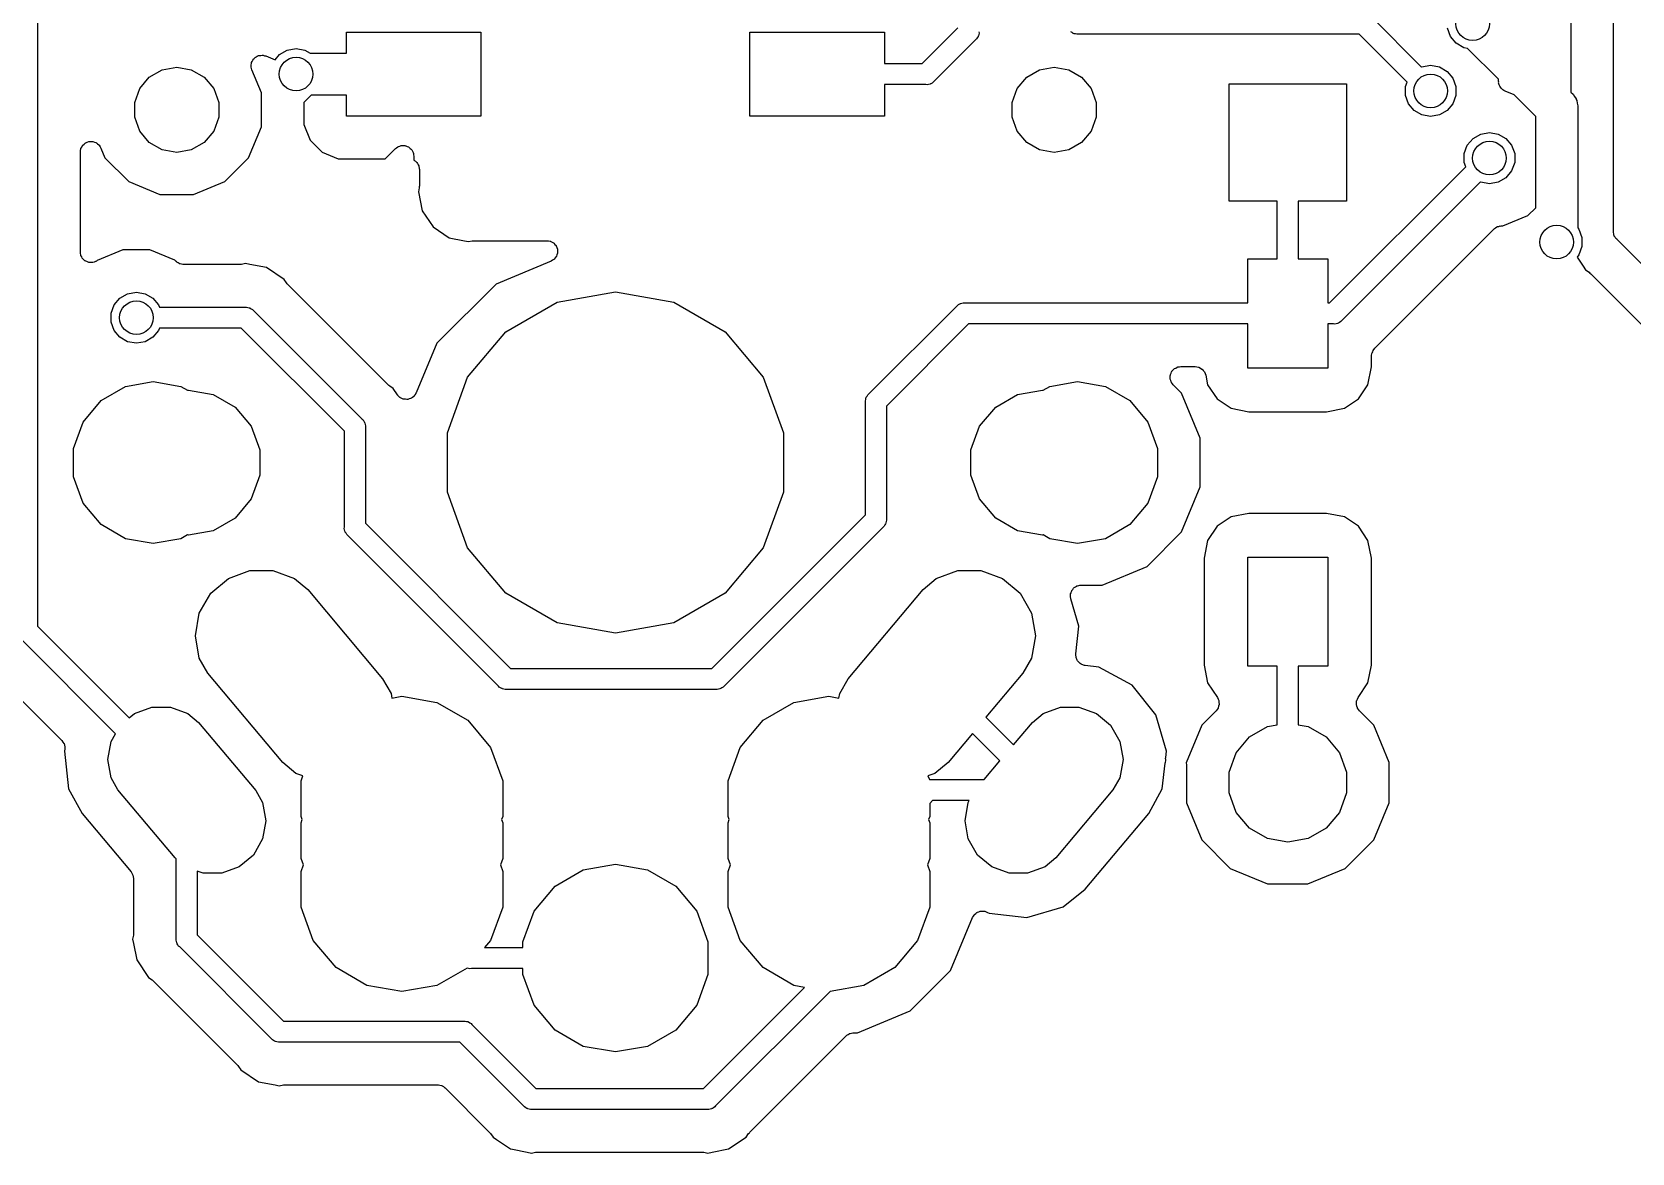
# Model space of a CAD drawing. Extents: x 61 to 194, y -153 to -61.
# Drawn here: x 82.06 to 101.1, y -123.34 to -110 of the extents above; entities that cross this region are included whole.
import ezdxf

# ---------------------------------------------------------------- set-up
doc = ezdxf.new("R2010")
doc.units = 0
doc.header["$MEASUREMENT"] = 0
doc.layers.add('BLACK', color=7, linetype='CONTINUOUS')

msp = doc.modelspace()

# ---------------------------------------------------------------- linework, layer by layer
at = {"layer": 'BLACK', "linetype": 'CONTINUOUS'}
for p, q in [((82.125, -107.652), (82.125, -117.073)), ((100.875, -112.37), (100.875, -109.605)), ((97.9923, -109.815), (98.5925, -110.416)), ((100.367, -109.675), (100.367, -110.713)), ((85.8, -110.25), (85.8, -110)), ((85.8, -110), (87.4, -110)), ((87.4, -110), (87.4, -111)), ((90.6, -111), (90.6, -110)), ((90.6, -110), (92.2, -110)), ((92.2, -110), (92.2, -110.375)), ((92.6482, -110.375), (93.075, -109.948)), ((93.3222, -110.027), (93.3193, -110.043)), ((93.3264, -110.011), (93.3222, -110.027)), ((93.325, -109.995), (93.3264, -110.011)), ((94.4328, -110.006), (94.4184, -109.997)), ((94.4464, -110.015), (94.4328, -110.006)), ((94.4517, -110.016), (94.4464, -110.015)), ((94.4566, -110.019), (94.4517, -110.016)), ((94.4729, -110.022), (94.4566, -110.019)), ((94.4889, -110.026), (94.4729, -110.022)), ((94.5055, -110.025), (94.4889, -110.026)), ((97.8482, -110.025), (94.5055, -110.025)), ((98.4188, -110.596), (97.8482, -110.025)), ((98.9362, -110.052), (98.9, -109.953)), ((85.0042, -110.267), (85.0958, -110.214)), ((85.0958, -110.214), (85.2, -110.195)), ((85.2, -110.195), (85.3042, -110.214)), ((85.3042, -110.214), (85.367, -110.25)), ((93.2845, -110.092), (92.7923, -110.585)), ((93.2972, -110.082), (93.2845, -110.092)), ((93.3055, -110.067), (93.2972, -110.082)), ((93.315, -110.054), (93.3055, -110.067)), ((93.3165, -110.048), (93.315, -110.054)), ((93.3193, -110.043), (93.3165, -110.048)), ((99.0042, -110.133), (98.9362, -110.052)), ((99.0958, -110.186), (99.0042, -110.133)), ((99.1406, -110.194), (99.0958, -110.186)), ((99.508, -110.562), (99.1406, -110.194)), ((83.6064, -110.448), (83.78, -110.417)), ((83.78, -110.417), (83.9536, -110.448)), ((84.6648, -110.407), (84.667, -110.391)), ((84.666, -110.412), (84.6648, -110.407)), ((84.6658, -110.418), (84.666, -110.412)), ((84.6707, -110.434), (84.6658, -110.418)), ((84.667, -110.391), (84.6677, -110.374)), ((84.6677, -110.374), (84.6698, -110.369)), ((84.6698, -110.369), (84.6705, -110.363)), ((84.6705, -110.363), (84.6782, -110.349)), ((84.6782, -110.349), (84.6846, -110.333)), ((84.6846, -110.333), (84.6883, -110.329)), ((84.6883, -110.329), (84.6909, -110.324)), ((84.6909, -110.324), (84.7031, -110.313)), ((84.7031, -110.313), (84.7144, -110.301)), ((84.7144, -110.301), (84.7193, -110.298)), ((84.7193, -110.298), (84.7234, -110.294)), ((84.7234, -110.294), (84.7388, -110.288)), ((84.7388, -110.288), (84.7535, -110.28)), ((84.7535, -110.28), (84.759, -110.28)), ((84.759, -110.28), (84.7642, -110.277)), ((84.7642, -110.277), (84.7808, -110.277)), ((84.7808, -110.277), (84.7972, -110.275)), ((84.7972, -110.275), (84.8027, -110.276)), ((84.8027, -110.276), (84.8082, -110.276)), ((84.8082, -110.276), (84.8241, -110.281)), ((84.8241, -110.281), (84.8403, -110.284)), ((84.8403, -110.284), (84.951, -110.33)), ((84.951, -110.33), (85.0042, -110.267)), ((85.367, -110.25), (85.8, -110.25)), ((92.2, -110.375), (92.6482, -110.375)), ((94.0464, -110.448), (94.22, -110.417)), ((94.22, -110.417), (94.3936, -110.448)), ((98.5925, -110.416), (98.5958, -110.414)), ((98.5958, -110.414), (98.7, -110.395)), ((98.7, -110.395), (98.8042, -110.414)), ((98.8042, -110.414), (98.8958, -110.467)), ((83.3403, -110.671), (83.4536, -110.536)), ((83.4536, -110.536), (83.6064, -110.448)), ((83.9536, -110.448), (84.1064, -110.536)), ((84.1064, -110.536), (84.2197, -110.671)), ((84.6743, -110.45), (84.6707, -110.434)), ((84.788, -110.724), (84.6743, -110.45)), ((92.7672, -110.606), (92.7536, -110.615)), ((92.7816, -110.597), (92.7672, -110.606)), ((92.7923, -110.585), (92.7816, -110.597)), ((93.7803, -110.671), (93.8936, -110.536)), ((93.8936, -110.536), (94.0464, -110.448)), ((94.3936, -110.448), (94.5464, -110.536)), ((94.5464, -110.536), (94.6597, -110.671)), ((98.4, -110.647), (98.4188, -110.596)), ((98.8958, -110.467), (98.9638, -110.548)), ((98.9638, -110.548), (99, -110.647)), ((99.508, -110.585), (99.508, -110.562)), ((99.5095, -110.594), (99.508, -110.585)), ((99.5091, -110.602), (99.5095, -110.594)), ((99.5133, -110.615), (99.5091, -110.602)), ((83.28, -110.837), (83.3403, -110.671)), ((84.2197, -110.671), (84.28, -110.837)), ((84.788, -111.126), (84.788, -110.724)), ((85.3804, -110.75), (85.292, -110.838)), ((85.8, -110.75), (85.3804, -110.75)), ((85.8, -111), (85.8, -110.75)), ((92.6946, -110.625), (92.2, -110.625)), ((92.2, -110.625), (92.2, -111)), ((92.7111, -110.626), (92.6946, -110.625)), ((92.7271, -110.622), (92.7111, -110.626)), ((92.7434, -110.619), (92.7271, -110.622)), ((92.7483, -110.616), (92.7434, -110.619)), ((92.7536, -110.615), (92.7483, -110.616)), ((93.72, -110.837), (93.7803, -110.671)), ((94.6597, -110.671), (94.72, -110.837)), ((96.3015, -112.013), (96.3015, -110.617)), ((96.3015, -110.617), (97.6985, -110.617)), ((97.6985, -110.617), (97.6985, -112.013)), ((98.4, -110.753), (98.4, -110.647)), ((98.4362, -110.852), (98.4, -110.753)), ((99, -110.753), (98.9638, -110.852)), ((99, -110.647), (99, -110.753)), ((99.5157, -110.629), (99.5133, -110.615)), ((99.5198, -110.636), (99.5157, -110.629)), ((99.5223, -110.644), (99.5198, -110.636)), ((99.5308, -110.655), (99.5223, -110.644)), ((99.5377, -110.667), (99.5308, -110.655)), ((99.5441, -110.672), (99.5377, -110.667)), ((99.5492, -110.679), (99.5441, -110.672)), ((99.5609, -110.686), (99.5492, -110.679)), ((99.5715, -110.695), (99.5609, -110.686)), ((99.5793, -110.698), (99.5715, -110.695)), ((99.5864, -110.703), (99.5793, -110.698)), ((99.6934, -110.747), (99.5864, -110.703)), ((99.95, -111.004), (99.6934, -110.747)), ((100.367, -110.713), (100.369, -110.716)), ((100.369, -110.716), (100.394, -110.737)), ((100.394, -110.737), (100.411, -110.766)), ((100.411, -110.766), (100.43, -110.793)), ((100.43, -110.793), (100.433, -110.804)), ((83.28, -111.013), (83.28, -110.837)), ((84.28, -110.837), (84.28, -111.013)), ((85.292, -110.838), (85.292, -111.101)), ((93.72, -111.013), (93.72, -110.837)), ((94.72, -110.837), (94.72, -111.013)), ((98.5042, -110.933), (98.4362, -110.852)), ((98.5958, -110.986), (98.5042, -110.933)), ((98.7, -111.005), (98.5958, -110.986)), ((98.8042, -110.986), (98.7, -111.005)), ((98.8958, -110.933), (98.8042, -110.986)), ((98.9638, -110.852), (98.8958, -110.933)), ((100.433, -110.804), (100.439, -110.813)), ((100.439, -110.813), (100.444, -110.846)), ((100.444, -110.846), (100.453, -110.878)), ((100.453, -110.878), (100.45, -110.911)), ((100.45, -110.911), (100.45, -112.331)), ((83.3403, -111.179), (83.28, -111.013)), ((83.4536, -111.314), (83.3403, -111.179)), ((84.2197, -111.179), (84.1064, -111.314)), ((84.28, -111.013), (84.2197, -111.179)), ((84.6345, -111.496), (84.788, -111.126)), ((85.292, -111.101), (85.3693, -111.288)), ((87.4, -111), (85.8, -111)), ((92.2, -111), (90.6, -111)), ((93.7803, -111.179), (93.72, -111.013)), ((93.8936, -111.314), (93.7803, -111.179)), ((94.6597, -111.179), (94.5464, -111.314)), ((94.72, -111.013), (94.6597, -111.179)), ((99.95, -112.093), (99.95, -111.004)), ((82.6407, -111.385), (82.6503, -111.368)), ((82.6503, -111.368), (82.6592, -111.351)), ((82.6592, -111.351), (82.6613, -111.349)), ((82.6613, -111.349), (82.6627, -111.347)), ((82.6627, -111.347), (82.6775, -111.334)), ((82.6775, -111.334), (82.6918, -111.321)), ((82.6918, -111.321), (82.6944, -111.32)), ((82.6944, -111.32), (82.6965, -111.318)), ((82.6965, -111.318), (82.7147, -111.312)), ((82.7147, -111.312), (82.7325, -111.304)), ((82.7325, -111.304), (82.7353, -111.304)), ((82.7353, -111.304), (82.7379, -111.303)), ((82.7379, -111.303), (82.7573, -111.303)), ((82.7573, -111.303), (82.7766, -111.302)), ((82.7766, -111.302), (82.7792, -111.303)), ((82.7792, -111.303), (82.7821, -111.303)), ((82.7821, -111.303), (82.8002, -111.31)), ((82.8002, -111.31), (82.8186, -111.316)), ((82.8186, -111.316), (82.8209, -111.317)), ((82.8209, -111.317), (82.8235, -111.318)), ((82.8235, -111.318), (82.8383, -111.331)), ((82.8383, -111.331), (82.8536, -111.343)), ((82.8536, -111.343), (82.8551, -111.345)), ((82.8551, -111.345), (82.8573, -111.347)), ((82.8573, -111.347), (82.867, -111.364)), ((82.867, -111.364), (82.8773, -111.38)), ((83.6064, -111.402), (83.4536, -111.314)), ((84.1064, -111.314), (83.9536, -111.402)), ((85.3693, -111.288), (85.5122, -111.431)), ((86.3968, -111.377), (86.4095, -111.366)), ((86.4095, -111.366), (86.4147, -111.364)), ((86.4147, -111.364), (86.4193, -111.361)), ((86.4193, -111.361), (86.4354, -111.357)), ((86.4354, -111.357), (86.4509, -111.351)), ((86.4509, -111.351), (86.4565, -111.351)), ((86.4565, -111.351), (86.4619, -111.35)), ((86.4619, -111.35), (86.4785, -111.351)), ((86.4785, -111.351), (86.4951, -111.351)), ((86.4951, -111.351), (86.5003, -111.353)), ((86.5003, -111.353), (86.5059, -111.354)), ((86.5059, -111.354), (86.5209, -111.361)), ((86.5209, -111.361), (86.5365, -111.366)), ((86.5365, -111.366), (86.5408, -111.37)), ((86.5408, -111.37), (86.5458, -111.372)), ((86.5458, -111.372), (86.5576, -111.384)), ((94.0464, -111.402), (93.8936, -111.314)), ((94.5464, -111.314), (94.3936, -111.402)), ((99.1, -111.447), (99.1362, -111.348)), ((99.1362, -111.348), (99.2042, -111.267)), ((99.2042, -111.267), (99.2958, -111.214)), ((99.2958, -111.214), (99.4, -111.195)), ((99.4, -111.195), (99.5042, -111.214)), ((99.5042, -111.214), (99.5958, -111.267)), ((99.5958, -111.267), (99.6638, -111.348)), ((99.6638, -111.348), (99.7, -111.447)), ((82.633, -111.428), (82.6364, -111.409)), ((82.633, -112.618), (82.633, -111.428)), ((82.6364, -111.409), (82.6389, -111.39)), ((82.6389, -111.39), (82.6402, -111.388)), ((82.6402, -111.388), (82.6407, -111.385)), ((82.8773, -111.38), (82.9255, -111.496)), ((82.9255, -111.496), (83.209, -111.78)), ((83.78, -111.433), (83.6064, -111.402)), ((83.9536, -111.402), (83.78, -111.433)), ((84.351, -111.78), (84.6345, -111.496)), ((85.5122, -111.431), (85.699, -111.508)), ((85.699, -111.508), (86.2616, -111.508)), ((86.2616, -111.508), (86.3832, -111.386)), ((86.3832, -111.386), (86.3968, -111.377)), ((86.5576, -111.384), (86.5703, -111.395)), ((86.5703, -111.395), (86.5731, -111.399)), ((86.5731, -111.399), (86.577, -111.403)), ((86.577, -111.403), (86.584, -111.418)), ((86.584, -111.418), (86.5923, -111.433)), ((86.5923, -111.433), (86.5933, -111.438)), ((86.5933, -111.438), (86.5957, -111.443)), ((86.5957, -111.443), (86.5971, -111.46)), ((86.5971, -111.46), (86.6, -111.476)), ((86.6, -111.476), (86.6, -111.524)), ((86.6, -111.524), (86.6035, -111.525)), ((86.6035, -111.525), (86.612, -111.532)), ((86.612, -111.532), (86.6216, -111.538)), ((86.6216, -111.538), (86.6288, -111.546)), ((86.6288, -111.546), (86.6373, -111.553)), ((86.6373, -111.553), (86.6428, -111.563)), ((86.6428, -111.563), (86.65, -111.572)), ((94.22, -111.433), (94.0464, -111.402)), ((94.3936, -111.402), (94.22, -111.433)), ((99.1, -111.553), (99.1, -111.447)), ((99.1188, -111.604), (99.1, -111.553)), ((99.7, -111.553), (99.6638, -111.652)), ((99.7, -111.447), (99.7, -111.553)), ((86.65, -111.572), (86.6538, -111.582)), ((86.6538, -111.582), (86.6593, -111.592)), ((86.6593, -111.592), (86.6613, -111.603)), ((86.6613, -111.603), (86.6651, -111.613)), ((86.6651, -111.613), (86.6651, -111.624)), ((86.6651, -111.624), (86.667, -111.635)), ((86.667, -111.635), (86.667, -111.83)), ((97.4982, -113.225), (99.1188, -111.604)), ((99.5958, -111.733), (99.5042, -111.786)), ((99.6638, -111.652), (99.5958, -111.733)), ((83.209, -111.78), (83.5795, -111.933)), ((83.5795, -111.933), (83.9805, -111.933)), ((83.9805, -111.933), (84.351, -111.78)), ((86.6646, -111.855), (86.6556, -111.9)), ((86.6556, -111.9), (86.7008, -112.127)), ((86.6648, -111.842), (86.6646, -111.855)), ((86.667, -111.83), (86.6648, -111.842)), ((99.2925, -111.784), (97.6423, -113.435)), ((99.2958, -111.786), (99.2925, -111.784)), ((99.4, -111.805), (99.2958, -111.786)), ((99.5042, -111.786), (99.4, -111.805)), ((86.7008, -112.127), (86.8297, -112.32)), ((96.875, -112.013), (96.3015, -112.013)), ((96.875, -112.7), (96.875, -112.013)), ((97.6985, -112.013), (97.125, -112.013)), ((97.125, -112.013), (97.125, -112.7)), ((99.8577, -112.185), (99.95, -112.093)), ((86.8297, -112.32), (87.0225, -112.449)), ((99.4725, -112.329), (99.4861, -112.32)), ((99.4861, -112.32), (99.4915, -112.318)), ((99.4915, -112.318), (99.4964, -112.316)), ((99.4964, -112.316), (99.5127, -112.313)), ((99.5127, -112.313), (99.5287, -112.308)), ((99.5287, -112.308), (99.5343, -112.309)), ((99.5343, -112.309), (99.5398, -112.308)), ((99.5398, -112.308), (99.5607, -112.308)), ((99.5607, -112.308), (99.8577, -112.185)), ((87.0225, -112.449), (87.2048, -112.485)), ((87.2048, -112.485), (87.2049, -112.485)), ((87.2049, -112.485), (87.25, -112.494)), ((87.25, -112.494), (87.2951, -112.485)), ((87.2951, -112.485), (87.3076, -112.485)), ((87.3076, -112.485), (87.3199, -112.483)), ((87.3199, -112.483), (88.1862, -112.483)), ((88.1862, -112.483), (88.2052, -112.486)), ((88.2052, -112.486), (88.2243, -112.489)), ((88.2243, -112.489), (88.2268, -112.49)), ((88.2268, -112.49), (88.2296, -112.491)), ((88.2296, -112.491), (88.2463, -112.5)), ((88.2463, -112.5), (88.2635, -112.509)), ((88.2635, -112.509), (88.2654, -112.511)), ((88.2654, -112.511), (88.2678, -112.513)), ((88.2678, -112.513), (88.2802, -112.528)), ((98.0505, -113.745), (99.45, -112.345)), ((99.45, -112.345), (99.4546, -112.342)), ((99.4546, -112.342), (99.4582, -112.338)), ((99.4582, -112.338), (99.4725, -112.329)), ((100.45, -112.331), (100.464, -112.348)), ((100.464, -112.348), (100.5, -112.447)), ((100.5, -112.447), (100.5, -112.553)), ((100.874, -112.386), (100.875, -112.37)), ((100.878, -112.402), (100.874, -112.386)), ((100.881, -112.418), (100.878, -112.402)), ((100.884, -112.423), (100.881, -112.418)), ((100.885, -112.429), (100.884, -112.423)), ((100.894, -112.442), (100.885, -112.429)), ((100.903, -112.457), (100.894, -112.442)), ((100.915, -112.467), (100.903, -112.457)), ((102.051, -113.603), (100.915, -112.467)), ((82.6359, -112.634), (82.633, -112.618)), ((82.6373, -112.651), (82.6359, -112.634)), ((82.6397, -112.656), (82.6373, -112.651)), ((82.6407, -112.661), (82.6397, -112.656)), ((82.649, -112.676), (82.6407, -112.661)), ((82.656, -112.691), (82.649, -112.676)), ((82.6599, -112.695), (82.656, -112.691)), ((82.6627, -112.699), (82.6599, -112.695)), ((82.6754, -112.71), (82.6627, -112.699)), ((83.1393, -112.592), (82.835, -112.718)), ((83.4607, -112.592), (83.1393, -112.592)), ((83.7577, -112.715), (83.4607, -112.592)), ((88.2696, -112.705), (88.2678, -112.707)), ((88.272, -112.704), (88.2696, -112.705)), ((88.2837, -112.688), (88.272, -112.704)), ((88.2802, -112.528), (88.2933, -112.542)), ((88.2961, -112.673), (88.2837, -112.688)), ((88.2933, -112.542), (88.2943, -112.544)), ((88.2943, -112.544), (88.2961, -112.546)), ((88.2961, -112.546), (88.3028, -112.565)), ((88.2971, -112.671), (88.2961, -112.673)), ((88.2988, -112.669), (88.2971, -112.671)), ((88.3046, -112.65), (88.2988, -112.669)), ((88.3028, -112.565), (88.3101, -112.583)), ((88.3112, -112.632), (88.3046, -112.65)), ((88.3101, -112.583), (88.3103, -112.585)), ((88.3103, -112.585), (88.3112, -112.588)), ((88.3112, -112.588), (88.3112, -112.607)), ((88.3112, -112.607), (88.3121, -112.627)), ((88.3121, -112.627), (88.3112, -112.629)), ((88.3112, -112.629), (88.3112, -112.632)), ((96.525, -113.225), (96.525, -112.7)), ((96.525, -112.7), (96.875, -112.7)), ((97.125, -112.7), (97.475, -112.7)), ((97.475, -112.7), (97.475, -113.225)), ((100.464, -112.652), (100.442, -112.679)), ((100.442, -112.679), (100.514, -112.787)), ((100.5, -112.553), (100.464, -112.652)), ((82.6872, -112.722), (82.6754, -112.71)), ((82.6922, -112.724), (82.6872, -112.722)), ((82.6965, -112.728), (82.6922, -112.724)), ((82.7121, -112.733), (82.6965, -112.728)), ((82.7271, -112.74), (82.7121, -112.733)), ((82.7327, -112.741), (82.7271, -112.74)), ((82.7379, -112.743), (82.7327, -112.741)), ((82.7545, -112.743), (82.7379, -112.743)), ((82.7711, -112.744), (82.7545, -112.743)), ((82.7765, -112.743), (82.7711, -112.744)), ((82.7821, -112.743), (82.7765, -112.743)), ((82.7976, -112.737), (82.7821, -112.743)), ((82.8137, -112.733), (82.7976, -112.737)), ((82.8182, -112.73), (82.8137, -112.733)), ((82.8235, -112.728), (82.8182, -112.73)), ((82.835, -112.718), (82.8235, -112.728)), ((83.7725, -112.73), (83.7577, -112.715)), ((83.7771, -112.733), (83.7725, -112.73)), ((83.7807, -112.737), (83.7771, -112.733)), ((83.795, -112.746), (83.7807, -112.737)), ((83.8086, -112.755), (83.795, -112.746)), ((83.814, -112.757), (83.8086, -112.755)), ((83.8189, -112.759), (83.814, -112.757)), ((83.8352, -112.762), (83.8189, -112.759)), ((83.8512, -112.767), (83.8352, -112.762)), ((83.8568, -112.766), (83.8512, -112.767)), ((83.8623, -112.767), (83.8568, -112.766)), ((84.5252, -112.767), (83.8623, -112.767)), ((84.5374, -112.765), (84.5252, -112.767)), ((84.5499, -112.765), (84.5374, -112.765)), ((84.6, -112.755), (84.5499, -112.765)), ((84.6501, -112.765), (84.6, -112.755)), ((84.847, -112.804), (84.6501, -112.765)), ((84.6501, -112.765), (84.6501, -112.765)), ((85.0564, -112.944), (84.847, -112.804)), ((88.2348, -112.727), (87.5793, -112.999)), ((88.2511, -112.717), (88.2348, -112.727)), ((88.2678, -112.707), (88.2511, -112.717)), ((100.514, -112.787), (100.514, -112.787)), ((100.514, -112.787), (100.544, -112.831)), ((100.544, -112.831), (100.586, -112.86)), ((100.586, -112.86), (100.595, -112.868)), ((100.595, -112.868), (100.605, -112.876)), ((100.605, -112.876), (101.412, -113.683)), ((85.0847, -112.986), (85.0564, -112.944)), ((85.0934, -112.995), (85.0847, -112.986)), ((85.1005, -113.005), (85.0934, -112.995)), ((86.2947, -114.199), (85.1005, -113.005)), ((87.5793, -112.999), (86.8738, -113.704)), ((83, -113.347), (83.0362, -113.248)), ((83.0362, -113.248), (83.1042, -113.167)), ((83.1042, -113.167), (83.1958, -113.114)), ((83.1958, -113.114), (83.3, -113.095)), ((83.3, -113.095), (83.4042, -113.114)), ((83.4042, -113.114), (83.4958, -113.167)), ((83.4958, -113.167), (83.5638, -113.248)), ((83.5638, -113.248), (83.5738, -113.275)), ((83.5738, -113.275), (84.5946, -113.275)), ((84.5946, -113.275), (84.6111, -113.274)), ((84.6111, -113.274), (84.6271, -113.278)), ((87.6946, -113.569), (88.3054, -113.217)), ((88.3054, -113.217), (89, -113.094)), ((89, -113.094), (89.6946, -113.217)), ((89.6946, -113.217), (90.3054, -113.569)), ((92.0155, -114.308), (93.0578, -113.265)), ((93.0578, -113.265), (93.0684, -113.253)), ((93.0684, -113.253), (93.0828, -113.244)), ((93.0828, -113.244), (93.0964, -113.235)), ((93.0964, -113.235), (93.1017, -113.234)), ((93.1017, -113.234), (93.1066, -113.231)), ((93.1066, -113.231), (93.1229, -113.228)), ((93.1229, -113.228), (93.1389, -113.224)), ((93.1389, -113.224), (93.1554, -113.225)), ((93.1554, -113.225), (96.525, -113.225)), ((97.475, -113.225), (97.4982, -113.225)), ((83, -113.453), (83, -113.347)), ((83.0362, -113.552), (83, -113.453)), ((84.6271, -113.278), (84.6434, -113.281)), ((84.6434, -113.281), (84.6483, -113.284)), ((84.6483, -113.284), (84.6536, -113.285)), ((84.6536, -113.285), (84.6672, -113.294)), ((84.6672, -113.294), (84.6816, -113.303)), ((84.6816, -113.303), (84.6923, -113.315)), ((84.6923, -113.315), (85.9845, -114.608)), ((97.5983, -113.466), (97.5934, -113.469)), ((97.6036, -113.465), (97.5983, -113.466)), ((97.6172, -113.456), (97.6036, -113.465)), ((97.6316, -113.447), (97.6172, -113.456)), ((97.6423, -113.435), (97.6316, -113.447)), ((83.1042, -113.633), (83.0362, -113.552)), ((83.1958, -113.686), (83.1042, -113.633)), ((83.4958, -113.633), (83.4042, -113.686)), ((83.5638, -113.552), (83.4958, -113.633)), ((83.5738, -113.525), (83.5638, -113.552)), ((84.5482, -113.525), (83.5738, -113.525)), ((85.775, -114.752), (84.5482, -113.525)), ((87.2412, -114.11), (87.6946, -113.569)), ((90.3054, -113.569), (90.7588, -114.11)), ((93.2018, -113.475), (92.225, -114.452)), ((96.525, -113.475), (93.2018, -113.475)), ((96.525, -114), (96.525, -113.475)), ((97.5446, -113.475), (97.475, -113.475)), ((97.475, -113.475), (97.475, -114)), ((97.5611, -113.476), (97.5446, -113.475)), ((97.5771, -113.472), (97.5611, -113.476)), ((97.5934, -113.469), (97.5771, -113.472)), ((83.3, -113.705), (83.1958, -113.686)), ((83.4042, -113.686), (83.3, -113.705)), ((86.8738, -113.704), (86.6288, -114.296)), ((97.9954, -113.861), (97.9981, -113.846)), ((97.9981, -113.846), (97.9991, -113.831)), ((97.9991, -113.831), (98.0019, -113.825)), ((98.0019, -113.825), (98.0031, -113.818)), ((98.0031, -113.818), (98.0107, -113.805)), ((98.0107, -113.805), (98.0168, -113.791)), ((98.0168, -113.791), (98.0347, -113.764)), ((98.0347, -113.764), (98.0434, -113.755)), ((98.0434, -113.755), (98.0505, -113.745)), ((95.6201, -114.042), (95.6225, -114.037)), ((95.6225, -114.037), (95.6342, -114.025)), ((95.6342, -114.025), (95.6449, -114.013)), ((95.6449, -114.013), (95.6497, -114.01)), ((95.6497, -114.01), (95.6537, -114.006)), ((95.6537, -114.006), (95.6687, -113.999)), ((95.6687, -113.999), (95.6831, -113.991)), ((95.6831, -113.991), (95.6886, -113.99)), ((95.6886, -113.99), (95.6937, -113.987)), ((95.6937, -113.987), (95.7102, -113.986)), ((95.7102, -113.986), (95.7265, -113.983)), ((95.7265, -113.983), (95.8994, -113.983)), ((95.8994, -113.983), (95.9198, -113.987)), ((95.9198, -113.987), (95.9403, -113.99)), ((95.9403, -113.99), (95.9415, -113.99)), ((95.9415, -113.99), (95.9429, -113.991)), ((95.9429, -113.991), (95.9608, -114.001)), ((95.9608, -114.001), (95.9789, -114.011)), ((95.9789, -114.011), (95.9799, -114.012)), ((95.9799, -114.012), (95.9811, -114.013)), ((95.9811, -114.013), (95.9944, -114.029)), ((95.9944, -114.029), (96.008, -114.044)), ((97.475, -114), (96.525, -114)), ((97.9535, -114.198), (97.9954, -113.987)), ((97.9954, -113.987), (97.9954, -113.861)), ((82.8799, -114.386), (83.1701, -114.219)), ((83.1701, -114.219), (83.5, -114.16)), ((83.5, -114.16), (83.8299, -114.219)), ((83.8299, -114.219), (83.9085, -114.264)), ((86.3049, -114.207), (86.2947, -114.199)), ((86.3139, -114.215), (86.3049, -114.207)), ((86.3564, -114.244), (86.3139, -114.215)), ((87, -114.772), (87.2412, -114.11)), ((90.7588, -114.11), (91, -114.772)), ((94.0915, -114.264), (94.1701, -114.219)), ((94.1701, -114.219), (94.5, -114.16)), ((94.5, -114.16), (94.8299, -114.219)), ((94.8299, -114.219), (95.1201, -114.386)), ((95.6, -114.121), (95.6015, -114.105)), ((95.6015, -114.126), (95.6, -114.121)), ((95.6015, -114.088), (95.6034, -114.083)), ((95.6015, -114.105), (95.6015, -114.088)), ((95.6015, -114.132), (95.6015, -114.126)), ((95.6071, -114.148), (95.6015, -114.132)), ((95.6034, -114.083), (95.6039, -114.077)), ((95.6039, -114.077), (95.6109, -114.062)), ((95.6114, -114.164), (95.6071, -114.148)), ((95.6109, -114.062), (95.6165, -114.046)), ((95.6146, -114.168), (95.6114, -114.164)), ((95.6165, -114.173), (95.6146, -114.168)), ((95.6165, -114.046), (95.6201, -114.042)), ((95.6272, -114.186), (95.6165, -114.173)), ((95.6367, -114.2), (95.6272, -114.186)), ((95.736, -114.299), (95.6367, -114.2)), ((96.008, -114.044), (96.0085, -114.045)), ((96.0085, -114.045), (96.0094, -114.046)), ((96.0094, -114.046), (96.0165, -114.066)), ((96.0165, -114.066), (96.024, -114.085)), ((96.024, -114.085), (96.0465, -114.198)), ((96.0465, -114.198), (96.1588, -114.366)), ((97.8412, -114.366), (97.9535, -114.198)), ((82.6646, -114.643), (82.8799, -114.386)), ((83.9085, -114.264), (83.92, -114.262)), ((83.92, -114.262), (84.2152, -114.314)), ((84.2152, -114.314), (84.4748, -114.464)), ((86.4059, -114.318), (86.3564, -114.244)), ((86.4088, -114.321), (86.4059, -114.318)), ((86.4107, -114.325), (86.4088, -114.321)), ((86.424, -114.337), (86.4107, -114.325)), ((86.4364, -114.35), (86.424, -114.337)), ((86.4402, -114.351), (86.4364, -114.35)), ((86.4433, -114.354), (86.4402, -114.351)), ((86.4598, -114.361), (86.4433, -114.354)), ((86.476, -114.369), (86.4598, -114.361)), ((86.4801, -114.37), (86.476, -114.369)), ((86.484, -114.371), (86.4801, -114.37)), ((86.5019, -114.372), (86.484, -114.371)), ((86.5198, -114.374), (86.5019, -114.372)), ((86.5239, -114.373), (86.5198, -114.374)), ((86.5281, -114.373), (86.5239, -114.373)), ((86.5452, -114.368), (86.5281, -114.373)), ((86.5626, -114.363), (86.5452, -114.368)), ((86.5661, -114.361), (86.5626, -114.363)), ((86.5701, -114.36), (86.5661, -114.361)), ((86.5844, -114.349), (86.5701, -114.36)), ((86.5993, -114.339), (86.5844, -114.349)), ((86.6018, -114.336), (86.5993, -114.339)), ((86.6051, -114.333), (86.6018, -114.336)), ((86.6148, -114.318), (86.6051, -114.333)), ((86.6254, -114.303), (86.6148, -114.318)), ((86.6266, -114.299), (86.6254, -114.303)), ((86.6288, -114.296), (86.6266, -114.299)), ((91.9736, -114.389), (91.9778, -114.373)), ((91.975, -114.405), (91.9736, -114.389)), ((91.975, -115.748), (91.975, -114.405)), ((91.9778, -114.373), (91.9807, -114.357)), ((91.9807, -114.357), (91.9835, -114.352)), ((91.9835, -114.352), (91.985, -114.346)), ((91.985, -114.346), (91.9945, -114.333)), ((91.9945, -114.333), (92.0028, -114.318)), ((92.0028, -114.318), (92.0155, -114.308)), ((93.5252, -114.464), (93.7848, -114.314)), ((93.7848, -114.314), (94.08, -114.262)), ((94.08, -114.262), (94.0915, -114.264)), ((95.1201, -114.386), (95.3354, -114.643)), ((95.958, -114.835), (95.736, -114.299)), ((96.1588, -114.366), (96.3268, -114.479)), ((97.6732, -114.479), (97.8412, -114.366)), ((84.4748, -114.464), (84.6675, -114.693)), ((85.9845, -114.608), (85.9972, -114.618)), ((92.225, -114.452), (92.225, -115.795)), ((93.3325, -114.693), (93.5252, -114.464)), ((96.3268, -114.479), (96.5375, -114.52)), ((96.5375, -114.52), (97.4625, -114.52)), ((97.4625, -114.52), (97.6732, -114.479)), ((82.55, -114.957), (82.6646, -114.643)), ((84.6675, -114.693), (84.77, -114.975)), ((85.775, -115.895), (85.775, -114.752)), ((85.9972, -114.618), (86.0055, -114.633)), ((86.0055, -114.633), (86.015, -114.646)), ((86.015, -114.646), (86.0165, -114.652)), ((86.0165, -114.652), (86.0193, -114.657)), ((86.0193, -114.657), (86.0222, -114.673)), ((86.0222, -114.673), (86.0264, -114.689)), ((86.0264, -114.689), (86.025, -114.705)), ((86.025, -114.705), (86.025, -115.848)), ((87, -115.478), (87, -114.772)), ((91, -114.772), (91, -115.478)), ((93.23, -114.975), (93.3325, -114.693)), ((95.3354, -114.643), (95.45, -114.957)), ((82.55, -115.293), (82.55, -114.957)), ((84.77, -114.975), (84.77, -115.275)), ((93.23, -115.275), (93.23, -114.975)), ((95.45, -114.957), (95.45, -115.293)), ((95.958, -115.415), (95.958, -114.835)), ((82.6646, -115.607), (82.55, -115.293)), ((84.77, -115.275), (84.6675, -115.557)), ((93.3325, -115.557), (93.23, -115.275)), ((95.45, -115.293), (95.3354, -115.607)), ((84.6675, -115.557), (84.4748, -115.786)), ((87.2412, -116.14), (87, -115.478)), ((91, -115.478), (90.7588, -116.14)), ((93.5252, -115.786), (93.3325, -115.557)), ((95.736, -115.951), (95.958, -115.415)), ((82.8799, -115.864), (82.6646, -115.607)), ((90.1482, -117.575), (91.975, -115.748)), ((95.3354, -115.607), (95.1201, -115.864)), ((96.5375, -115.73), (96.3268, -115.771)), ((97.4625, -115.73), (96.5375, -115.73)), ((97.6732, -115.771), (97.4625, -115.73)), ((83.1701, -116.031), (82.8799, -115.864)), ((84.2152, -115.936), (83.92, -115.988)), ((84.4748, -115.786), (84.2152, -115.936)), ((85.7736, -115.911), (85.775, -115.895)), ((85.7778, -115.927), (85.7736, -115.911)), ((85.7807, -115.943), (85.7778, -115.927)), ((86.025, -115.848), (87.7518, -117.575)), ((92.1845, -115.892), (90.2923, -117.785)), ((92.1972, -115.882), (92.1845, -115.892)), ((92.2055, -115.867), (92.1972, -115.882)), ((92.215, -115.854), (92.2055, -115.867)), ((92.2165, -115.848), (92.215, -115.854)), ((92.2193, -115.843), (92.2165, -115.848)), ((92.2222, -115.827), (92.2193, -115.843)), ((92.2264, -115.811), (92.2222, -115.827)), ((92.225, -115.795), (92.2264, -115.811)), ((93.7848, -115.936), (93.5252, -115.786)), ((94.08, -115.988), (93.7848, -115.936)), ((95.1201, -115.864), (94.8299, -116.031)), ((96.1588, -115.884), (96.0465, -116.052)), ((96.3268, -115.771), (96.1588, -115.884)), ((97.8412, -115.884), (97.6732, -115.771)), ((97.9535, -116.052), (97.8412, -115.884)), ((83.5, -116.09), (83.1701, -116.031)), ((83.8299, -116.031), (83.5, -116.09)), ((83.9085, -115.986), (83.8299, -116.031)), ((83.92, -115.988), (83.9085, -115.986)), ((85.7835, -115.948), (85.7807, -115.943)), ((85.785, -115.954), (85.7835, -115.948)), ((85.7945, -115.967), (85.785, -115.954)), ((85.8028, -115.982), (85.7945, -115.967)), ((85.8155, -115.992), (85.8028, -115.982)), ((87.6078, -117.785), (85.8155, -115.992)), ((94.0915, -115.986), (94.08, -115.988)), ((94.1701, -116.031), (94.0915, -115.986)), ((94.5, -116.09), (94.1701, -116.031)), ((94.8299, -116.031), (94.5, -116.09)), ((95.3259, -116.361), (95.736, -115.951)), ((96.0465, -116.052), (96.0046, -116.263)), ((97.9954, -116.263), (97.9535, -116.052)), ((87.6946, -116.681), (87.2412, -116.14)), ((90.7588, -116.14), (90.3054, -116.681)), ((96.0046, -116.263), (96.0046, -117.537)), ((96.525, -117.55), (96.525, -116.25)), ((96.525, -116.25), (97.475, -116.25)), ((97.475, -116.25), (97.475, -117.55)), ((97.9954, -117.537), (97.9954, -116.263)), ((84.1854, -116.68), (84.3948, -116.505)), ((84.3948, -116.505), (84.6516, -116.411)), ((84.6516, -116.411), (84.9249, -116.411)), ((84.9249, -116.411), (85.1817, -116.505)), ((85.1817, -116.505), (85.3384, -116.636)), ((92.6616, -116.636), (92.8183, -116.505)), ((92.8183, -116.505), (93.0751, -116.411)), ((93.0751, -116.411), (93.3484, -116.411)), ((93.3484, -116.411), (93.6052, -116.505)), ((93.6052, -116.505), (93.8146, -116.68)), ((94.79, -116.583), (95.3259, -116.361)), ((84.0488, -116.917), (84.1854, -116.68)), ((85.3384, -116.636), (86.229, -117.698)), ((88.3054, -117.033), (87.6946, -116.681)), ((90.3054, -116.681), (89.6946, -117.033)), ((91.771, -117.698), (92.6616, -116.636)), ((93.8146, -116.68), (93.9512, -116.917)), ((94.4149, -116.702), (94.4165, -116.695)), ((94.4165, -116.717), (94.4149, -116.702)), ((94.4165, -116.688), (94.4217, -116.674)), ((94.4165, -116.695), (94.4165, -116.688)), ((94.4217, -116.674), (94.4254, -116.659)), ((94.4254, -116.659), (94.4292, -116.653)), ((94.4292, -116.653), (94.4316, -116.646)), ((94.4316, -116.646), (94.4414, -116.635)), ((94.4414, -116.635), (94.4499, -116.622)), ((94.4499, -116.622), (94.4555, -116.618)), ((94.4555, -116.618), (94.46, -116.613)), ((94.46, -116.613), (94.4732, -116.605)), ((94.4732, -116.605), (94.4854, -116.596)), ((94.4854, -116.596), (94.4921, -116.594)), ((94.4921, -116.594), (94.4982, -116.591)), ((94.4982, -116.591), (94.5132, -116.588)), ((94.5132, -116.588), (94.5278, -116.584)), ((94.5278, -116.584), (94.5347, -116.584)), ((94.5347, -116.584), (94.5416, -116.583)), ((94.5416, -116.583), (94.79, -116.583)), ((94.4165, -116.732), (94.4165, -116.717)), ((94.4189, -116.739), (94.4165, -116.732)), ((94.4197, -116.746), (94.4189, -116.739)), ((94.5149, -117.072), (94.4197, -116.746)), ((82.125, -117.073), (83.2153, -118.164)), ((84.0013, -117.186), (84.0488, -116.917)), ((89, -117.156), (88.3054, -117.033)), ((89.6946, -117.033), (89, -117.156)), ((93.9512, -116.917), (93.9987, -117.186)), ((94.4788, -117.402), (94.5149, -117.072)), ((83.051, -118.353), (81.9155, -117.217)), ((84.0488, -117.455), (84.0013, -117.186)), ((93.9987, -117.186), (93.9512, -117.455)), ((84.151, -117.632), (84.0488, -117.455)), ((93.9512, -117.455), (93.849, -117.632)), ((94.4783, -117.424), (94.4795, -117.413)), ((94.481, -117.435), (94.4783, -117.424)), ((94.4795, -117.413), (94.4788, -117.402)), ((94.4817, -117.446), (94.481, -117.435)), ((94.4862, -117.456), (94.4817, -117.446)), ((94.4888, -117.467), (94.4862, -117.456)), ((81.6053, -117.626), (82.4125, -118.433)), ((85.0416, -118.694), (84.151, -117.632)), ((87.7518, -117.575), (90.1482, -117.575)), ((93.849, -117.632), (93.4088, -118.157)), ((94.495, -117.476), (94.4888, -117.467)), ((94.4995, -117.486), (94.495, -117.476)), ((94.5072, -117.494), (94.4995, -117.486)), ((94.5133, -117.503), (94.5072, -117.494)), ((94.5223, -117.51), (94.5133, -117.503)), ((94.53, -117.518), (94.5223, -117.51)), ((94.5399, -117.523), (94.53, -117.518)), ((94.5489, -117.529), (94.5399, -117.523)), ((94.5596, -117.532), (94.5489, -117.529)), ((94.5695, -117.537), (94.5596, -117.532)), ((94.5806, -117.539), (94.5695, -117.537)), ((94.5912, -117.542), (94.5806, -117.539)), ((94.7527, -117.559), (94.5912, -117.542)), ((95.1479, -117.776), (94.7527, -117.559)), ((96.0046, -117.537), (96.0465, -117.748)), ((96.875, -117.55), (96.525, -117.55)), ((96.875, -118.248), (96.875, -117.55)), ((97.475, -117.55), (97.125, -117.55)), ((97.125, -117.55), (97.125, -118.248)), ((97.9535, -117.748), (97.9954, -117.537)), ((86.229, -117.698), (86.3312, -117.875)), ((87.6184, -117.797), (87.6078, -117.785)), ((87.6328, -117.806), (87.6184, -117.797)), ((87.6464, -117.815), (87.6328, -117.806)), ((87.6518, -117.816), (87.6464, -117.815)), ((87.6566, -117.819), (87.6518, -117.816)), ((87.6729, -117.822), (87.6566, -117.819)), ((87.6889, -117.826), (87.6729, -117.822)), ((87.7054, -117.825), (87.6889, -117.826)), ((90.1946, -117.825), (87.7054, -117.825)), ((90.2111, -117.826), (90.1946, -117.825)), ((90.2271, -117.822), (90.2111, -117.826)), ((90.2434, -117.819), (90.2271, -117.822)), ((90.2483, -117.816), (90.2434, -117.819)), ((90.2536, -117.815), (90.2483, -117.816)), ((90.2672, -117.806), (90.2536, -117.815)), ((90.2816, -117.797), (90.2672, -117.806)), ((90.2923, -117.785), (90.2816, -117.797)), ((91.6688, -117.875), (91.771, -117.698)), ((95.43, -118.128), (95.1479, -117.776)), ((96.0465, -117.748), (96.1624, -117.922)), ((97.8376, -117.922), (97.9535, -117.748)), ((83.2774, -118.112), (83.4845, -118.036)), ((83.4845, -118.036), (83.7049, -118.036)), ((83.7049, -118.036), (83.912, -118.112)), ((86.3312, -117.875), (86.3406, -117.928)), ((86.3406, -117.928), (86.46, -117.906)), ((86.46, -117.906), (86.8768, -117.98)), ((86.8768, -117.98), (87.2432, -118.192)), ((90.7568, -118.192), (91.1232, -117.98)), ((91.1232, -117.98), (91.54, -117.906)), ((91.54, -117.906), (91.6594, -117.928)), ((91.6594, -117.928), (91.6688, -117.875)), ((94.088, -118.112), (94.2951, -118.036)), ((94.2951, -118.036), (94.5155, -118.036)), ((94.5155, -118.036), (94.7226, -118.112)), ((96.1624, -117.922), (96.1708, -117.941)), ((96.1708, -117.941), (96.1795, -117.959)), ((96.1773, -118.026), (96.1719, -118.046)), ((96.1831, -118.006), (96.1773, -118.026)), ((96.1795, -117.959), (96.1796, -117.961)), ((96.1796, -117.961), (96.1802, -117.962)), ((96.1802, -117.962), (96.1816, -117.983)), ((96.1816, -117.983), (96.1834, -118.003)), ((96.1834, -118.003), (96.183, -118.005)), ((96.183, -118.005), (96.1831, -118.006)), ((97.8166, -118.003), (97.8184, -117.983)), ((97.817, -118.005), (97.8166, -118.003)), ((97.8169, -118.006), (97.817, -118.005)), ((97.8227, -118.026), (97.8169, -118.006)), ((97.8184, -117.983), (97.8198, -117.962)), ((97.8198, -117.962), (97.8204, -117.961)), ((97.8204, -117.961), (97.8205, -117.959)), ((97.8205, -117.959), (97.8292, -117.941)), ((97.8281, -118.046), (97.8227, -118.026)), ((97.8292, -117.941), (97.8376, -117.922)), ((83.2153, -118.164), (83.2774, -118.112)), ((83.912, -118.112), (84.0383, -118.218)), ((84.0383, -118.218), (84.7192, -119.029)), ((87.2432, -118.192), (87.5153, -118.516)), ((90.4847, -118.516), (90.7568, -118.192)), ((93.4088, -118.157), (93.737, -118.485)), ((93.737, -118.485), (93.9617, -118.218)), ((93.9617, -118.218), (94.088, -118.112)), ((94.7226, -118.112), (94.8915, -118.253)), ((95.5561, -118.56), (95.43, -118.128)), ((96.1466, -118.082), (95.9772, -118.252)), ((96.1585, -118.065), (96.1466, -118.082)), ((96.1707, -118.048), (96.1585, -118.065)), ((96.1711, -118.047), (96.1707, -118.048)), ((96.1719, -118.046), (96.1711, -118.047)), ((97.8289, -118.047), (97.8281, -118.046)), ((97.8293, -118.048), (97.8289, -118.047)), ((97.8415, -118.065), (97.8293, -118.048)), ((97.8534, -118.082), (97.8415, -118.065)), ((98.0228, -118.252), (97.8534, -118.082)), ((82.9983, -118.444), (83.051, -118.353)), ((93.2475, -118.349), (92.9584, -118.694)), ((93.5757, -118.677), (93.2475, -118.349)), ((94.8915, -118.253), (95.0017, -118.444)), ((95.9772, -118.252), (95.7912, -118.701)), ((96.3858, -118.58), (96.5441, -118.392)), ((96.5441, -118.392), (96.7574, -118.268)), ((96.7574, -118.268), (96.875, -118.248)), ((97.125, -118.248), (97.2426, -118.268)), ((97.2426, -118.268), (97.4559, -118.392)), ((97.4559, -118.392), (97.6142, -118.58)), ((98.2065, -118.695), (98.0228, -118.252)), ((82.4125, -118.433), (82.4133, -118.434)), ((82.4133, -118.434), (82.4144, -118.435)), ((82.4144, -118.435), (82.4259, -118.452)), ((82.4259, -118.452), (82.4378, -118.469)), ((82.4378, -118.469), (82.4381, -118.47)), ((82.4381, -118.47), (82.4389, -118.471)), ((82.4389, -118.471), (82.4438, -118.491)), ((82.4438, -118.491), (82.4492, -118.511)), ((82.4446, -118.558), (82.4439, -118.56)), ((82.4439, -118.56), (82.4929, -119.009)), ((82.4447, -118.557), (82.4446, -118.558)), ((82.4453, -118.555), (82.4447, -118.557)), ((82.4471, -118.535), (82.4453, -118.555)), ((82.4494, -118.514), (82.4471, -118.535)), ((82.4492, -118.511), (82.4491, -118.513)), ((82.4491, -118.513), (82.4494, -118.514)), ((82.96, -118.661), (82.9983, -118.444)), ((87.5153, -118.516), (87.66, -118.913)), ((90.34, -118.913), (90.4847, -118.516)), ((95.0017, -118.444), (95.04, -118.661)), ((95.5476, -118.638), (95.5561, -118.56)), ((96.3015, -118.812), (96.3858, -118.58)), ((97.6142, -118.58), (97.6985, -118.812)), ((82.9983, -118.878), (82.96, -118.661)), ((85.1983, -118.825), (85.0416, -118.694)), ((92.9584, -118.694), (92.8017, -118.825)), ((93.389, -118.9), (93.5757, -118.677)), ((95.04, -118.661), (95.0017, -118.878)), ((95.5071, -119.009), (95.5403, -118.705)), ((95.5403, -118.705), (95.5445, -118.691)), ((95.5445, -118.691), (95.5472, -118.676)), ((95.547, -118.646), (95.5479, -118.642)), ((95.5493, -118.664), (95.547, -118.646)), ((95.5472, -118.676), (95.5498, -118.671)), ((95.5479, -118.642), (95.5476, -118.638)), ((95.5498, -118.671), (95.5493, -118.664)), ((95.7912, -118.701), (95.7907, -118.701)), ((95.7907, -118.701), (95.7909, -118.704)), ((95.7909, -118.704), (95.7935, -118.719)), ((95.7935, -118.719), (95.7935, -119.175)), ((98.2065, -119.175), (98.2065, -118.695)), ((83.0808, -119.021), (82.9983, -118.878)), ((85.2811, -118.855), (85.1983, -118.825)), ((85.26, -118.913), (85.2811, -118.855)), ((85.26, -119.337), (85.26, -118.913)), ((87.66, -118.913), (87.66, -119.337)), ((90.34, -119.337), (90.34, -118.913)), ((92.8017, -118.825), (92.7189, -118.855)), ((92.7189, -118.855), (92.7351, -118.9)), ((92.7351, -118.9), (93.389, -118.9)), ((95.0017, -118.878), (94.9192, -119.021)), ((96.3015, -119.058), (96.3015, -118.812)), ((97.6985, -118.812), (97.6985, -119.058)), ((82.4929, -119.009), (82.655, -119.304)), ((83.7617, -119.832), (83.0808, -119.021)), ((84.7192, -119.029), (84.8017, -119.172)), ((84.8017, -119.172), (84.84, -119.389)), ((92.7718, -119.15), (92.74, -119.182)), ((93.2109, -119.15), (92.7718, -119.15)), ((93.16, -119.389), (93.1983, -119.172)), ((93.1983, -119.172), (93.2109, -119.15)), ((94.9192, -119.021), (94.2383, -119.832)), ((95.345, -119.304), (95.5071, -119.009)), ((95.7935, -119.175), (95.9772, -119.618)), ((96.3858, -119.29), (96.3015, -119.058)), ((97.6985, -119.058), (97.6142, -119.29)), ((98.0228, -119.618), (98.2065, -119.175)), ((82.655, -119.304), (83.2373, -119.998)), ((85.274, -119.375), (85.26, -119.337)), ((87.66, -119.337), (87.646, -119.375)), ((90.354, -119.375), (90.34, -119.337)), ((92.74, -119.337), (92.726, -119.375)), ((92.74, -119.182), (92.74, -119.337)), ((94.5909, -120.203), (95.345, -119.304)), ((96.5441, -119.478), (96.3858, -119.29)), ((97.6142, -119.29), (97.4559, -119.478)), ((84.84, -119.389), (84.8017, -119.606)), ((85.26, -119.413), (85.274, -119.375)), ((85.26, -119.837), (85.26, -119.413)), ((87.646, -119.375), (87.66, -119.413)), ((87.66, -119.413), (87.66, -119.837)), ((90.34, -119.413), (90.354, -119.375)), ((90.34, -119.837), (90.34, -119.413)), ((92.726, -119.375), (92.74, -119.413)), ((92.74, -119.413), (92.74, -119.837)), ((93.1983, -119.606), (93.16, -119.389)), ((96.7574, -119.602), (96.5441, -119.478)), ((97.4559, -119.478), (97.2426, -119.602)), ((84.8017, -119.606), (84.6915, -119.797)), ((93.3085, -119.797), (93.1983, -119.606)), ((95.9772, -119.618), (96.3166, -119.958)), ((97, -119.644), (96.7574, -119.602)), ((97.2426, -119.602), (97, -119.644)), ((97.6834, -119.958), (98.0228, -119.618)), ((83.775, -119.844), (83.7617, -119.832)), ((83.775, -120.795), (83.775, -119.844)), ((84.5226, -119.938), (84.3155, -120.014)), ((84.6915, -119.797), (84.5226, -119.938)), ((85.2885, -119.915), (85.26, -119.837)), ((85.26, -119.993), (85.2885, -119.915)), ((87.66, -119.837), (87.6315, -119.915)), ((87.6315, -119.915), (87.66, -119.993)), ((88.618, -119.975), (89, -119.908)), ((89, -119.908), (89.382, -119.975)), ((90.3685, -119.915), (90.34, -119.837)), ((90.34, -119.993), (90.3685, -119.915)), ((92.74, -119.837), (92.7115, -119.915)), ((92.7115, -119.915), (92.74, -119.993)), ((93.4774, -119.938), (93.3085, -119.797)), ((93.6845, -120.014), (93.4774, -119.938)), ((94.112, -119.938), (93.9049, -120.014)), ((94.2383, -119.832), (94.112, -119.938)), ((83.2373, -119.998), (83.2593, -120.036)), ((83.2593, -120.036), (83.2665, -120.077)), ((83.2665, -120.077), (83.267, -120.079)), ((83.267, -120.079), (83.267, -120.725)), ((84.0951, -120.014), (84.025, -119.988)), ((84.025, -119.988), (84.025, -120.748)), ((84.3155, -120.014), (84.0951, -120.014)), ((85.26, -120.417), (85.26, -119.993)), ((87.66, -119.993), (87.66, -120.417)), ((88.282, -120.169), (88.618, -119.975)), ((89.382, -119.975), (89.718, -120.169)), ((90.34, -120.417), (90.34, -119.993)), ((92.74, -119.993), (92.74, -120.417)), ((93.9049, -120.014), (93.6845, -120.014)), ((96.3166, -119.958), (96.76, -120.141)), ((97.24, -120.141), (97.6834, -119.958)), ((88.0327, -120.467), (88.282, -120.169)), ((89.718, -120.169), (89.9673, -120.467)), ((94.3281, -120.414), (94.5909, -120.203)), ((96.76, -120.141), (97.24, -120.141)), ((85.4047, -120.814), (85.26, -120.417)), ((87.66, -120.417), (87.5153, -120.814)), ((87.9, -120.831), (88.0327, -120.467)), ((89.9673, -120.467), (90.1, -120.831)), ((90.4847, -120.814), (90.34, -120.417)), ((92.74, -120.417), (92.5953, -120.814)), ((93.2586, -120.527), (93.2673, -120.512)), ((93.2673, -120.512), (93.2704, -120.509)), ((93.2704, -120.509), (93.2727, -120.505)), ((93.2727, -120.505), (93.2869, -120.494)), ((93.2869, -120.494), (93.3004, -120.482)), ((93.3004, -120.482), (93.3043, -120.481)), ((93.3043, -120.481), (93.3077, -120.478)), ((93.3077, -120.478), (93.3248, -120.473)), ((93.3248, -120.473), (93.3415, -120.466)), ((93.3415, -120.466), (93.3457, -120.466)), ((93.3457, -120.466), (93.3497, -120.465)), ((93.3497, -120.465), (93.3677, -120.466)), ((93.3677, -120.466), (93.3856, -120.465)), ((93.3856, -120.465), (93.3896, -120.467)), ((93.3896, -120.467), (93.3938, -120.467)), ((93.3938, -120.467), (93.4104, -120.474)), ((93.4104, -120.474), (93.4274, -120.48)), ((93.4274, -120.48), (93.4473, -120.491)), ((93.4473, -120.491), (93.8954, -120.54)), ((93.8954, -120.54), (94.3281, -120.414)), ((92.988, -121.173), (93.249, -120.542)), ((93.249, -120.542), (93.2586, -120.527)), ((83.2646, -120.75), (83.2546, -120.8)), ((83.2546, -120.8), (83.2646, -120.85)), ((83.2648, -120.737), (83.2646, -120.75)), ((83.2646, -120.85), (83.2646, -120.85)), ((83.2646, -120.85), (83.3037, -121.047)), ((83.267, -120.725), (83.2648, -120.737)), ((83.7736, -120.811), (83.775, -120.795)), ((83.7778, -120.827), (83.7736, -120.811)), ((83.7807, -120.843), (83.7778, -120.827)), ((83.7835, -120.848), (83.7807, -120.843)), ((83.785, -120.854), (83.7835, -120.848)), ((83.7945, -120.867), (83.785, -120.854)), ((83.8028, -120.882), (83.7945, -120.867)), ((83.8155, -120.892), (83.8028, -120.882)), ((84.9078, -121.985), (83.8155, -120.892)), ((84.025, -120.748), (85.0518, -121.775)), ((85.6768, -121.138), (85.4047, -120.814)), ((87.5153, -120.814), (87.4433, -120.9)), ((87.9, -120.9), (87.9, -120.831)), ((90.1, -120.831), (90.1, -121.219)), ((90.7568, -121.138), (90.4847, -120.814)), ((92.5953, -120.814), (92.3232, -121.138)), ((83.3037, -121.047), (83.4436, -121.256)), ((87.4433, -120.9), (87.9, -120.9)), ((83.4436, -121.256), (83.4861, -121.285)), ((86.0432, -121.35), (85.6768, -121.138)), ((87.2349, -121.143), (86.8768, -121.35)), ((87.2366, -121.144), (87.2349, -121.143)), ((87.2529, -121.147), (87.2366, -121.144)), ((87.2689, -121.151), (87.2529, -121.147)), ((87.2854, -121.15), (87.2689, -121.151)), ((87.9, -121.15), (87.2854, -121.15)), ((87.9, -121.219), (87.9, -121.15)), ((88.0327, -121.583), (87.9, -121.219)), ((90.1, -121.219), (89.9673, -121.583)), ((91.1232, -121.35), (90.7568, -121.138)), ((92.3232, -121.138), (91.9568, -121.35)), ((92.5075, -121.653), (92.988, -121.173)), ((83.4861, -121.285), (83.4951, -121.293)), ((83.4951, -121.293), (83.5053, -121.301)), ((83.5053, -121.301), (84.4995, -122.295)), ((86.46, -121.424), (86.0432, -121.35)), ((86.8768, -121.35), (86.46, -121.424)), ((90.0482, -122.575), (91.2507, -121.373)), ((91.5561, -121.421), (90.1923, -122.785)), ((91.2507, -121.373), (91.1232, -121.35)), ((91.9568, -121.35), (91.5561, -121.421)), ((88.282, -121.881), (88.0327, -121.583)), ((89.9673, -121.583), (89.718, -121.881)), ((91.8797, -121.913), (92.5075, -121.653)), ((85.0518, -121.775), (87.1946, -121.775)), ((87.1946, -121.775), (87.2111, -121.774)), ((87.2111, -121.774), (87.2271, -121.778)), ((87.2271, -121.778), (87.2434, -121.781)), ((87.2434, -121.781), (87.2483, -121.784)), ((87.2483, -121.784), (87.2536, -121.785)), ((87.2536, -121.785), (87.2672, -121.794)), ((87.2672, -121.794), (87.2816, -121.803)), ((87.2816, -121.803), (87.2923, -121.815)), ((87.2923, -121.815), (88.0518, -122.575)), ((84.9184, -121.997), (84.9078, -121.985)), ((84.9328, -122.006), (84.9184, -121.997)), ((84.9464, -122.015), (84.9328, -122.006)), ((84.9517, -122.016), (84.9464, -122.015)), ((84.9566, -122.019), (84.9517, -122.016)), ((84.9729, -122.022), (84.9566, -122.019)), ((84.9889, -122.026), (84.9729, -122.022)), ((85.0054, -122.025), (84.9889, -122.026)), ((87.1482, -122.025), (85.0054, -122.025)), ((87.9078, -122.785), (87.1482, -122.025)), ((88.618, -122.075), (88.282, -121.881)), ((89.718, -121.881), (89.382, -122.075)), ((90.6005, -123.095), (91.745, -121.95)), ((91.745, -121.95), (91.7496, -121.947)), ((91.7496, -121.947), (91.7532, -121.943)), ((91.7532, -121.943), (91.7675, -121.934)), ((91.7675, -121.934), (91.7811, -121.925)), ((91.7811, -121.925), (91.7865, -121.923)), ((91.7865, -121.923), (91.7914, -121.921)), ((91.7914, -121.921), (91.8077, -121.918)), ((91.8077, -121.918), (91.8237, -121.913)), ((91.8237, -121.913), (91.8293, -121.914)), ((91.8293, -121.914), (91.8348, -121.913)), ((91.8348, -121.913), (91.8797, -121.913)), ((89, -122.142), (88.618, -122.075)), ((89.382, -122.075), (89, -122.142)), ((84.4995, -122.295), (84.5066, -122.305)), ((84.5066, -122.305), (84.5153, -122.314)), ((84.5153, -122.314), (84.5436, -122.356)), ((84.5436, -122.356), (84.753, -122.496)), ((84.753, -122.496), (84.9499, -122.535)), ((84.9499, -122.535), (84.9499, -122.535)), ((84.9499, -122.535), (85, -122.545)), ((85, -122.545), (85.0501, -122.535)), ((85.0501, -122.535), (85.0626, -122.535)), ((85.0626, -122.535), (85.0748, -122.533)), ((85.0748, -122.533), (86.8852, -122.533)), ((86.8852, -122.533), (86.8907, -122.534)), ((86.8907, -122.534), (86.8963, -122.533)), ((86.8963, -122.533), (86.9123, -122.538)), ((86.9123, -122.538), (86.9286, -122.541)), ((86.9286, -122.541), (86.9335, -122.543)), ((86.9335, -122.543), (86.9389, -122.545)), ((86.9389, -122.545), (86.9525, -122.554)), ((86.9525, -122.554), (86.9668, -122.563)), ((86.9668, -122.563), (86.9704, -122.567)), ((86.9704, -122.567), (86.975, -122.57)), ((86.975, -122.57), (87.4995, -123.095)), ((88.0518, -122.575), (90.0482, -122.575)), ((87.9184, -122.797), (87.9078, -122.785)), ((90.1923, -122.785), (90.1816, -122.797)), ((87.9328, -122.806), (87.9184, -122.797)), ((87.9464, -122.815), (87.9328, -122.806)), ((87.9517, -122.816), (87.9464, -122.815)), ((87.9566, -122.819), (87.9517, -122.816)), ((87.9729, -122.822), (87.9566, -122.819)), ((87.9889, -122.826), (87.9729, -122.822)), ((88.0054, -122.825), (87.9889, -122.826)), ((90.0946, -122.825), (88.0054, -122.825)), ((90.1111, -122.826), (90.0946, -122.825)), ((90.1271, -122.822), (90.1111, -122.826)), ((90.1434, -122.819), (90.1271, -122.822)), ((90.1483, -122.816), (90.1434, -122.819)), ((90.1536, -122.815), (90.1483, -122.816)), ((90.1672, -122.806), (90.1536, -122.815)), ((90.1816, -122.797), (90.1672, -122.806)), ((87.4995, -123.095), (87.5066, -123.105)), ((87.5066, -123.105), (87.5153, -123.114)), ((87.5153, -123.114), (87.5436, -123.156)), ((87.5436, -123.156), (87.5861, -123.185)), ((90.347, -123.296), (90.5564, -123.156)), ((90.5564, -123.156), (90.5847, -123.114)), ((90.5847, -123.114), (90.5934, -123.105)), ((90.5934, -123.105), (90.6005, -123.095)), ((87.5861, -123.185), (87.5861, -123.185)), ((87.5861, -123.185), (87.753, -123.296)), ((87.753, -123.296), (87.7764, -123.301)), ((87.7764, -123.301), (87.7764, -123.301)), ((87.7764, -123.301), (87.9499, -123.335)), ((87.9499, -123.335), (87.9499, -123.335)), ((87.9499, -123.335), (88, -123.345)), ((88, -123.345), (88.0501, -123.335)), ((88.0501, -123.335), (88.0626, -123.335)), ((88.0626, -123.335), (88.0748, -123.333)), ((88.0748, -123.333), (90.0252, -123.333)), ((90.0252, -123.333), (90.0374, -123.335)), ((90.0374, -123.335), (90.0499, -123.335)), ((90.0499, -123.335), (90.1, -123.345)), ((90.1, -123.345), (90.1501, -123.335)), ((90.1501, -123.335), (90.347, -123.296)), ((90.1501, -123.335), (90.1501, -123.335))]:
    msp.add_line(p, q, dxfattribs=at)
at = {"layer": 'BLACK'}
for centre in [(99.2, -109.9), (85.2, -110.5), (98.7, -110.7), (99.4, -111.5), (100.2, -112.5), (83.3, -113.4)]:
    msp.add_circle(centre, 0.2, dxfattribs=at)

doc.saveas('drawing.dxf')
